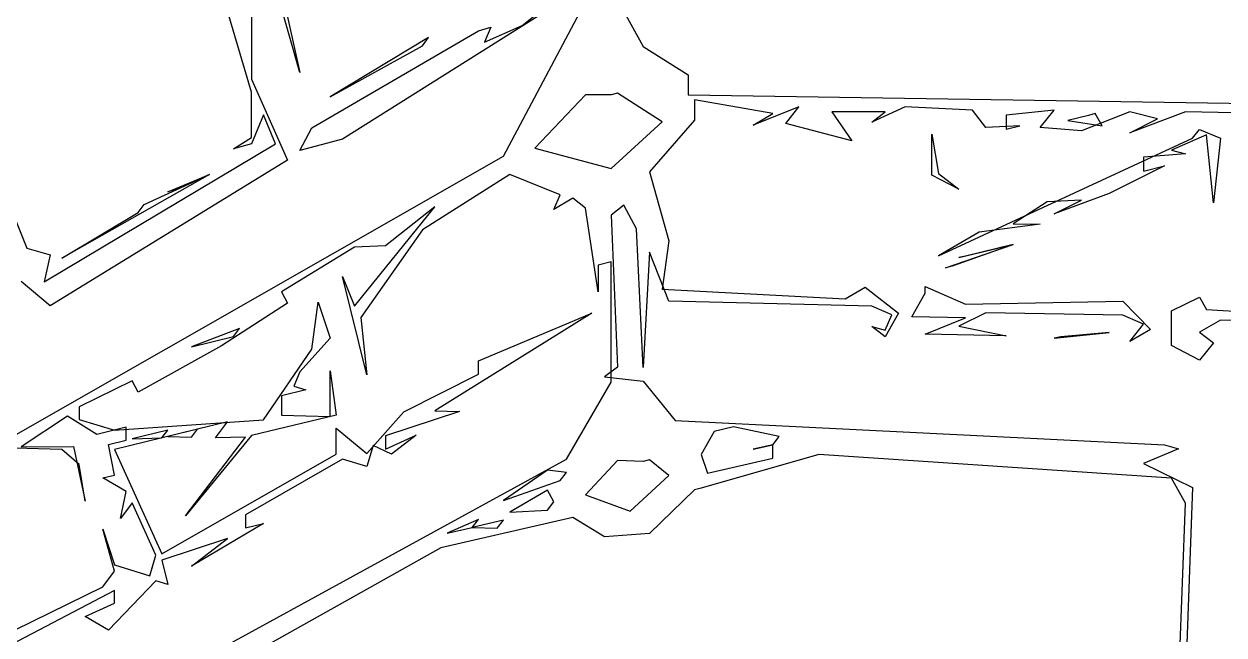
# Model space of a CAD drawing. Extents: x -13044 to 47959, y -15328 to 42462.
# Drawn here: x 4533 to 15031, y 15629 to 20973 of the extents above; entities that cross this region are included whole.
import ezdxf

# ---------------------------------------------------------------- set-up
doc = ezdxf.new("R2010")
doc.units = 0

msp = doc.modelspace()

# ---------------------------------------------------------------- linework, layer by layer
for p, q in [((6470.167, 22687.2644), (6945.8493, 20549.5169)), ((6470.167, 22687.2644, 3338.5417), (6945.8493, 20549.5169, 3130.2083)), ((6945.8493, 20549.5169), (6365.039, 22599.9425)), ((6945.8493, 20549.5169, 3130.2083), (6365.039, 22599.9425, 3333.3333)), ((6522.8097, 20378.3108), (6260.1202, 21268.6936)), ((6522.8097, 20378.3108, 3125), (6260.1202, 21268.6936, 3213.5417)), ((9390.0661, 21269.3868), (7318.7995, 19965.0515)), ((9390.0661, 21269.3868, 3135.4167), (7318.7995, 19965.0515, 3067.7083)), ((8892.2473, 20960.4723), (9223.6171, 21224.2404)), ((8892.2473, 20960.4723, 3119.7917), (9223.6171, 21224.2404, 3135.4167)), ((8727.3217, 19816.3851), (9445.6628, 21167.9457)), ((8727.3217, 19816.3851, 3020.8333), (9445.6628, 21167.9457, 3125)), ((3753.288, 21010.202), (4558.6218, 19013.1206)), ((3753.288, 21010.202, 3255.2083), (4558.6218, 19013.1206, 3046.875)), ((6522.8097, 21058.6038), (6522.8097, 20491.6929)), ((6522.8097, 21058.6038, 3187.5), (6522.8097, 20491.6929, 3135.4167)), ((9780.444, 21083.0694), (9948.6104, 20777.0475)), ((9780.444, 21083.0694, 3109.375), (9948.6104, 20777.0475, 3078.125)), ((7052.1394, 20065.5116), (8508.2033, 20914.6826)), ((7052.1394, 20065.5116, 3083.3333), (8508.2033, 20914.6826, 3125)), ((8508.2033, 20914.6826), (8617.651, 20944.2509)), ((8508.2033, 20914.6826, 3125), (8617.651, 20944.2509, 3125)), ((8562.8993, 20813.8864), (8892.2473, 20960.4723)), ((8562.8993, 20813.8864, 3114.5833), (8892.2473, 20960.4723, 3119.7917)), ((8617.651, 20944.2509), (8562.8993, 20813.8864)), ((8617.651, 20944.2509, 3125), (8562.8993, 20813.8864, 3114.5833)), ((8072.6281, 20854.5313), (7211.9748, 20336.2505)), ((8072.6281, 20854.5313, 3130.2083), (7211.9748, 20336.2505, 3104.1667)), ((8018.429, 20782.3657), (8072.6281, 20854.5313)), ((8018.429, 20782.3657, 3125), (8072.6281, 20854.5313, 3130.2083)), ((7211.9748, 20336.2505), (8018.429, 20782.3657)), ((7211.9748, 20336.2505, 3104.1667), (8018.429, 20782.3657, 3125)), ((9948.6104, 20777.0475), (10343.027, 20529.2435)), ((9948.6104, 20777.0475, 3078.125), (10343.027, 20529.2435, 3046.875)), ((6522.8097, 20491.6929), (6839.7719, 19781.6058)), ((6522.8097, 20491.6929, 3135.4167), (6839.7719, 19781.6058, 3062.5)), ((10343.027, 20529.2435), (10343.027, 20353.0169)), ((10343.027, 20529.2435, 3046.875), (10343.027, 20353.0169, 3031.25)), ((6522.8097, 19981.4732), (6522.8097, 20378.3108)), ((6522.8097, 19981.4732, 3088.5417), (6522.8097, 20378.3108, 3125)), ((9724.5037, 20367.1253), (9668.621, 20352.4782)), ((9724.5037, 20367.1253, 3046.875), (9668.621, 20352.4782, 3046.875)), ((10117.2973, 20118.3525), (9724.5037, 20367.1253)), ((10117.2973, 20118.3525, 3015.625), (9724.5037, 20367.1253, 3046.875)), ((9445.6628, 20352.3001), (9002.4783, 19887.7664)), ((9445.6628, 20352.3001, 3052.0833), (9002.4783, 19887.7664, 3020.8333)), ((9668.621, 20352.4782), (9445.6628, 20352.3001)), ((9668.621, 20352.4782, 3046.875), (9445.6628, 20352.3001, 3052.0833)), ((10343.027, 20353.0169), (21634.7886, 20183.8235)), ((10343.027, 20353.0169, 3031.25), (21634.7886, 20183.8235, 2781.25)), ((11083.138, 20190.9743), (10399.6053, 20308.9827)), ((10399.6053, 20308.9827), (10399.6053, 20132.6649)), ((11083.138, 20190.9743, 3000), (10399.6053, 20308.9827, 3026.0417)), ((10399.6053, 20308.9827, 3026.0417), (10399.6053, 20132.6649, 3010.4167)), ((6628.2528, 20179.8064), (6522.8097, 19924.7821)), ((6628.2528, 20179.8064, 3104.1667), (6522.8097, 19924.7821, 3083.3333)), ((6733.9066, 19924.1007), (6628.2528, 20179.8064)), ((6733.9066, 19924.1007, 3078.125), (6628.2528, 20179.8064, 3104.1667)), ((11312.8832, 20250.0815), (10911.4558, 20087.7576)), ((11312.8832, 20250.0815, 3000), (10911.4558, 20087.7576, 2994.7917)), ((10911.4558, 20087.7576), (11083.138, 20190.9743)), ((10911.4558, 20087.7576, 2994.7917), (11083.138, 20190.9743, 3000)), ((11197.8909, 20102.0947), (11312.8832, 20250.0815)), ((11197.8909, 20102.0947, 2989.5833), (11312.8832, 20250.0815, 3000)), ((12066.2192, 20205.2249), (11601.4159, 20205.4775)), ((11601.4159, 20205.4775), (11775.2608, 19952.4604)), ((12066.2192, 20205.2249, 2979.1667), (11601.4159, 20205.4775, 2989.5833)), ((11601.4159, 20205.4775, 2989.5833), (11775.2608, 19952.4604, 2963.5417)), ((12241.5286, 20249.9508), (11949.6527, 20115.881)), ((12241.5286, 20249.9508, 2979.1667), (11949.6527, 20115.881, 2973.9583)), ((11949.6527, 20115.881), (12066.2192, 20205.2249)), ((11949.6527, 20115.881, 2973.9583), (12066.2192, 20205.2249, 2979.1667)), ((12829.9091, 20219.8292), (12241.5286, 20249.9508)), ((12829.9091, 20219.8292, 2963.5417), (12241.5286, 20249.9508, 2979.1667)), ((12948.3324, 20069.4282), (12829.9091, 20219.8292)), ((12948.3324, 20069.4282, 2947.9167), (12829.9091, 20219.8292, 2963.5417)), ((13544.2291, 20219.5369), (13126.4382, 20174.5304)), ((13544.2291, 20219.5369, 2947.9167), (13126.4382, 20174.5304, 2953.125)), ((13126.4382, 20174.5304), (13126.4382, 20054.0571)), ((13126.4382, 20174.5304, 2953.125), (13126.4382, 20054.0571, 2942.7083)), ((13424.5431, 20068.5941), (13544.2291, 20219.5369)), ((13424.5431, 20068.5941, 2937.5), (13544.2291, 20219.5369, 2947.9167)), ((13844.5614, 20173.9473), (13664.1701, 20128.6997)), ((13844.5614, 20173.9473, 2937.5), (13664.1701, 20128.6997, 2937.5)), ((14207.0816, 20204.0614), (13784.3669, 20037.6689)), ((14207.0816, 20204.0614, 2932.2917), (13784.3669, 20037.6689, 2927.0833)), ((13904.8203, 20189.062), (13844.5614, 20173.9473)), ((13904.8203, 20189.062, 2937.5), (13844.5614, 20173.9473, 2937.5)), ((13965.1434, 20082.819), (13904.8203, 20189.062)), ((13965.1434, 20082.819, 2927.0833), (13904.8203, 20189.062, 2937.5)), ((14450.0578, 20142.982), (14207.0816, 20204.0614)), ((14450.0578, 20142.982, 2921.875), (14207.0816, 20204.0614, 2932.2917)), ((14694.0787, 20203.7967), (14207.0816, 20021.6108)), ((14694.0787, 20203.7967, 2921.875), (14207.0816, 20021.6108, 2916.6667)), ((15618.5766, 20187.9006), (14694.0787, 20203.7967)), ((15618.5766, 20187.9006, 2901.0417), (14694.0787, 20203.7967, 2921.875)), ((6945.8493, 19866.4983), (7052.1394, 20065.5116)), ((6945.8493, 19866.4983, 3067.7083), (7052.1394, 20065.5116, 3083.3333)), ((9668.621, 19710.297), (10117.2973, 20118.3525)), ((9668.621, 19710.297, 2989.5833), (10117.2973, 20118.3525, 3015.625)), ((10399.6053, 20132.6649), (10004.7815, 19679.2998)), ((10399.6053, 20132.6649, 3010.4167), (10004.7815, 19679.2998, 2979.1667)), ((11775.2608, 19952.4604), (11197.8909, 20102.0947)), ((11775.2608, 19952.4604, 2963.5417), (11197.8909, 20102.0947, 2989.5833)), ((13245.4903, 20083.9828), (12948.3324, 20069.4282)), ((13245.4903, 20083.9828, 2942.7083), (12948.3324, 20069.4282, 2947.9167)), ((13126.4382, 20054.0571), (13245.4903, 20083.9828)), ((13126.4382, 20054.0571, 2942.7083), (13245.4903, 20083.9828, 2942.7083)), ((13784.3669, 20037.6689), (13424.5431, 20068.5941)), ((13784.3669, 20037.6689, 2927.0833), (13424.5431, 20068.5941, 2937.5)), ((13664.1701, 20128.6997), (13965.1434, 20082.819)), ((13664.1701, 20128.6997, 2937.5), (13965.1434, 20082.819, 2927.0833)), ((14207.0816, 20021.6108), (14450.0578, 20142.982)), ((14207.0816, 20021.6108, 2916.6667), (14450.0578, 20142.982, 2921.875)), ((6365.039, 19882.8366), (6522.8097, 19981.4732)), ((6365.039, 19882.8366, 3083.3333), (6522.8097, 19981.4732, 3088.5417)), ((7318.7995, 19965.0515), (6945.8493, 19866.4983)), ((7318.7995, 19965.0515, 3067.7083), (6945.8493, 19866.4983, 3067.7083)), ((12476.1367, 20010.3677), (12534.9433, 19665.6985)), ((12476.1367, 19950.4802), (12476.1367, 20010.3677)), ((12476.1367, 20010.3677, 2953.125), (12534.9433, 19665.6985, 2921.875)), ((12476.1367, 19950.4802, 2947.9167), (12476.1367, 20010.3677, 2953.125)), ((12476.1367, 19651.0427), (12476.1367, 19950.4802)), ((12476.1367, 19651.0427, 2921.875), (12476.1367, 19950.4802, 2947.9167)), ((12534.9433, 18946.6696), (14755.2479, 19974.5966)), ((12534.9433, 18946.6696, 2859.375), (14755.2479, 19974.5966, 2901.0417)), ((14877.7839, 20004.8717), (14571.9372, 19868.2929)), ((14877.7839, 20004.8717, 2901.0417), (14571.9372, 19868.2929, 2895.8333)), ((14755.2479, 19974.5966), (14816.4829, 20050.8701)), ((14755.2479, 19974.5966, 2901.0417), (14816.4829, 20050.8701, 2906.25)), ((14816.4829, 20050.8701), (15000.584, 19973.9693)), ((14816.4829, 20050.8701, 2906.25), (15000.584, 19973.9693, 2895.8333)), ((14939.1509, 19407.9345), (14877.7839, 20004.8717)), ((14939.1509, 19407.9345, 2848.9583), (14877.7839, 20004.8717, 2901.0417)), ((15000.584, 19973.9693), (14939.1509, 19407.9345)), ((15000.584, 19973.9693, 2895.8333), (14939.1509, 19407.9345, 2848.9583)), ((4711.0284, 18718.7573), (6733.9066, 19924.1007)), ((4711.0284, 18718.7573, 3015.625), (6733.9066, 19924.1007, 3078.125)), ((6522.8097, 19924.7821), (6365.039, 19882.8366)), ((6522.8097, 19924.7821, 3083.3333), (6365.039, 19882.8366, 3083.3333)), ((9002.4783, 19887.7664), (9668.621, 19710.297)), ((9002.4783, 19887.7664, 3020.8333), (9668.621, 19710.297, 2989.5833)), ((14571.9372, 19868.2929), (14694.0787, 19837.3267)), ((14571.9372, 19868.2929, 2895.8333), (14694.0787, 19837.3267, 2890.625)), ((325.6043, 15021.9835), (8727.3217, 19816.3851)), ((325.6043, 15021.9835, 2765.625), (8727.3217, 19816.3851, 3020.8333)), ((6839.7719, 19781.6058), (4761.9303, 18508.9523)), ((6839.7719, 19781.6058, 3062.5), (4761.9303, 18508.9523, 2994.7917)), ((14694.0787, 19837.3267), (14328.4396, 19808.2623)), ((14694.0787, 19837.3267, 2890.625), (14328.4396, 19808.2623, 2895.8333)), ((14328.4396, 19808.2623), (14328.4396, 19686.4982)), ((14328.4396, 19808.2623, 2895.8333), (14328.4396, 19686.4982, 2885.4167)), ((6155.41, 19657.6224), (4863.884, 18925.7302)), ((6155.41, 19657.6224, 3067.7083), (4863.884, 18925.7302, 3031.25)), ((5583.2054, 19394.0425), (6155.41, 19657.6224)), ((5583.2054, 19394.0425, 3057.2917), (6155.41, 19657.6224, 3067.7083)), ((5790.5583, 19504.9114), (6155.41, 19657.6224)), ((5790.5583, 19504.9114, 3062.5), (6155.41, 19657.6224, 3067.7083)), ((6155.41, 19657.6224), (5842.525, 19518.6158)), ((6155.41, 19657.6224, 3067.7083), (5842.525, 19518.6158, 3062.5)), ((8782.2409, 19656.9197), (8018.429, 19172.5309)), ((8782.2409, 19656.9197, 3005.2083), (8018.429, 19172.5309, 2979.1667)), ((9223.6171, 19480.005), (8782.2409, 19656.9197)), ((9223.6171, 19480.005, 2979.1667), (8782.2409, 19656.9197, 3005.2083)), ((10004.7815, 19679.2998), (10173.6424, 19077.2166)), ((10004.7815, 19679.2998, 2979.1667), (10173.6424, 19077.2166, 2921.875)), ((12711.7358, 19529.7166), (12476.1367, 19651.0427)), ((12711.7358, 19529.7166, 2906.25), (12476.1367, 19651.0427, 2921.875)), ((12534.9433, 19665.6985), (12711.7358, 19529.7166)), ((12534.9433, 19665.6985, 2921.875), (12711.7358, 19529.7166, 2906.25)), ((14510.9648, 19731.301), (14025.531, 19490.7072)), ((14510.9648, 19731.301, 2885.4167), (14025.531, 19490.7072, 2875)), ((14328.4396, 19686.4982), (14510.9648, 19731.301)), ((14328.4396, 19686.4982, 2885.4167), (14510.9648, 19731.301, 2885.4167)), ((5842.525, 19518.6158), (5790.5583, 19504.9114)), ((5842.525, 19518.6158, 3062.5), (5790.5583, 19504.9114, 3062.5)), ((9168.2476, 19349.6559), (9223.6171, 19480.005)), ((9168.2476, 19349.6559, 2968.75), (9223.6171, 19480.005, 2979.1667)), ((9334.5263, 19450.1), (9168.2476, 19349.6559)), ((9334.5263, 19450.1, 2973.9583), (9168.2476, 19349.6559, 2968.75)), ((9445.6628, 19361.8732), (9334.5263, 19450.1)), ((9445.6628, 19361.8732, 2963.5417), (9334.5263, 19450.1, 2973.9583)), ((13784.3669, 19431.7698), (13484.3543, 19418.8794)), ((13784.3669, 19431.7698, 2875), (13484.3543, 19418.8794, 2880.2083)), ((14025.531, 19490.7072), (13544.2291, 19312.6223)), ((14025.531, 19490.7072, 2875), (13544.2291, 19312.6223, 2869.7917)), ((13544.2291, 19312.6223), (13784.3669, 19431.7698)), ((13544.2291, 19312.6223, 2869.7917), (13784.3669, 19431.7698, 2875)), ((4863.884, 18925.7302), (5531.4953, 19324.2746)), ((4863.884, 18925.7302, 3031.25), (5531.4953, 19324.2746, 3052.0833)), ((5531.4953, 19324.2746), (5583.2054, 19394.0425)), ((5531.4953, 19324.2746, 3052.0833), (5583.2054, 19394.0425, 3057.2917)), ((7425.8392, 18506.7628), (8126.882, 19372.857)), ((7425.8392, 18506.7628, 2932.2917), (8126.882, 19372.857, 2994.7917)), ((8126.882, 19372.857), (7694.3831, 19032.5384)), ((8126.882, 19372.857, 2994.7917), (7694.3831, 19032.5384, 2973.9583)), ((9557.0275, 18631.9433), (9445.6628, 19361.8732)), ((9557.0275, 18631.9433, 2895.8333), (9445.6628, 19361.8732, 2963.5417)), ((9780.444, 19388.305), (9668.621, 19301.6362)), ((9780.444, 19388.305, 2958.3333), (9668.621, 19301.6362, 2953.125)), ((9892.4972, 19182.6508), (9780.444, 19388.305)), ((9892.4972, 19182.6508, 2937.5), (9780.444, 19388.305, 2958.3333)), ((13484.3543, 19418.8794), (13185.9327, 19225.2516)), ((13484.3543, 19418.8794, 2880.2083), (13185.9327, 19225.2516, 2869.7917)), ((9668.621, 19301.6362), (9724.5037, 17972.3106)), ((9668.621, 19301.6362, 2953.125), (9724.5037, 17972.3106, 2833.3333)), ((13424.5431, 19223.0401), (12889.0894, 19152.8663)), ((13424.5431, 19223.0401, 2864.5833), (12889.0894, 19152.8663, 2869.7917)), ((13185.9327, 19225.2516), (13424.5431, 19223.0401)), ((13185.9327, 19225.2516, 2869.7917), (13424.5431, 19223.0401, 2864.5833)), ((8018.429, 19172.5309), (7479.4398, 18405.7693)), ((8018.429, 19172.5309, 2979.1667), (7479.4398, 18405.7693, 2921.875)), ((9948.6104, 17967.5864), (9892.4972, 19182.6508)), ((9948.6104, 17967.5864, 2828.125), (9892.4972, 19182.6508, 2937.5)), ((12889.0894, 19152.8663), (12534.9433, 18946.6696)), ((12889.0894, 19152.8663, 2869.7917), (12534.9433, 18946.6696, 2859.375)), ((4558.6218, 19013.1206), (4761.9303, 18954.9175)), ((4558.6218, 19013.1206, 3046.875), (4761.9303, 18954.9175, 3036.4583)), ((7425.8392, 19021.3462), (6786.8128, 18630.983)), ((7425.8392, 19021.3462, 2979.1667), (6786.8128, 18630.983, 2958.3333)), ((7694.3831, 19032.5384), (7425.8392, 19021.3462)), ((7694.3831, 19032.5384, 2973.9583), (7425.8392, 19021.3462, 2979.1667)), ((10173.6424, 19077.2166), (10117.2973, 18652.8273)), ((10173.6424, 19077.2166, 2921.875), (10117.2973, 18652.8273, 2885.4167)), ((12593.812, 18841.0601), (13185.9327, 19044.4458)), ((12593.812, 18841.0601, 2848.9583), (13185.9327, 19044.4458, 2854.1667)), ((13185.9327, 19044.4458), (12652.7428, 18855.3038)), ((13185.9327, 19044.4458, 2854.1667), (12652.7428, 18855.3038, 2848.9583)), ((12711.7358, 18929.5766), (13185.9327, 19044.4458)), ((12711.7358, 18929.5766, 2854.1667), (13185.9327, 19044.4458, 2854.1667)), ((13185.9327, 19044.4458), (12770.7912, 18943.8822)), ((13185.9327, 19044.4458, 2854.1667), (12770.7912, 18943.8822, 2854.1667)), ((4761.9303, 18954.9175), (4711.0284, 18718.7573)), ((4761.9303, 18954.9175, 3036.4583), (4711.0284, 18718.7573, 3015.625)), ((10004.7815, 18976.5726), (9948.6104, 17967.5864)), ((10004.7815, 18976.5726, 2916.6667), (9948.6104, 17967.5864, 2828.125)), ((10173.6424, 18549.3553), (10004.7815, 18976.5726)), ((10173.6424, 18549.3553, 2875), (10004.7815, 18976.5726, 2916.6667)), ((12770.7912, 18943.8822), (12711.7358, 18929.5766)), ((12770.7912, 18943.8822, 2854.1667), (12711.7358, 18929.5766, 2854.1667)), ((9668.621, 18892.9754), (9557.0275, 18865.2241)), ((9668.621, 18892.9754, 2916.6667), (9557.0275, 18865.2241, 2916.6667)), ((9557.0275, 18865.2241), (9557.0275, 18631.9433)), ((9557.0275, 18865.2241, 2916.6667), (9557.0275, 18631.9433, 2895.8333)), ((9668.621, 17842.1334), (9668.621, 18892.9754)), ((9668.621, 17842.1334, 2822.9167), (9668.621, 18892.9754, 2916.6667)), ((12652.7428, 18855.3038), (12593.812, 18841.0601)), ((12652.7428, 18855.3038, 2848.9583), (12593.812, 18841.0601, 2848.9583)), ((4761.9303, 18508.9523), (4507.919, 18721.7848)), ((4761.9303, 18508.9523, 2994.7917), (4507.919, 18721.7848, 3020.8333)), ((7533.0945, 17904.0394), (7318.7995, 18765.5638)), ((7318.7995, 18765.5638), (7425.8392, 18506.7628)), ((7533.0945, 17904.0394, 2875), (7318.7995, 18765.5638, 2958.3333)), ((7318.7995, 18765.5638, 2958.3333), (7425.8392, 18506.7628, 2932.2917)), ((6786.8128, 18630.983), (6839.7719, 18530.658)), ((6786.8128, 18630.983, 2958.3333), (6839.7719, 18530.658, 2947.9167)), ((10117.2973, 18652.8273), (11717.2519, 18569.7133)), ((10117.2973, 18652.8273, 2885.4167), (11717.2519, 18569.7133, 2843.75)), ((11717.2519, 18569.7133), (11891.4611, 18671.3001)), ((11717.2519, 18569.7133, 2843.75), (11891.4611, 18671.3001, 2848.9583)), ((11891.4611, 18671.3001), (12183.0307, 18443.1226)), ((11891.4611, 18671.3001, 2848.9583), (12183.0307, 18443.1226, 2822.9167)), ((12300.088, 18411.3084), (12417.392, 18618.8511)), ((12300.088, 18411.3084, 2817.7083), (12417.392, 18618.8511, 2833.3333)), ((12417.392, 18678.707), (12770.7912, 18523.5622)), ((12417.392, 18618.8511), (12417.392, 18678.707)), ((12417.392, 18678.707, 2838.5417), (12770.7912, 18523.5622, 2817.7083)), ((12417.392, 18618.8511, 2833.3333), (12417.392, 18678.707, 2838.5417)), ((14571.9372, 18464.9993), (14816.4829, 18583.4125)), ((14571.9372, 18464.9993, 2776.0417), (14816.4829, 18583.4125, 2781.25)), ((14816.4829, 18583.4125), (14877.7839, 18475.4473)), ((14816.4829, 18583.4125, 2781.25), (14877.7839, 18475.4473, 2770.8333)), ((6839.7719, 18530.658), (6260.1202, 18158.4413)), ((6839.7719, 18530.658, 2947.9167), (6260.1202, 18158.4413, 2927.0833)), ((7052.1394, 18128.3519), (7105.3644, 18540.5579)), ((7052.1394, 18128.3519, 2906.25), (7105.3644, 18540.5579, 2942.7083)), ((7105.3644, 18540.5579), (7211.9748, 18224.9896)), ((7105.3644, 18540.5579, 2942.7083), (7211.9748, 18224.9896, 2911.4583)), ((11949.6527, 18506.5507), (10173.6424, 18549.3553)), ((11949.6527, 18506.5507, 2833.3333), (10173.6424, 18549.3553, 2875)), ((12124.5943, 18429.1552), (11949.6527, 18506.5507)), ((12124.5943, 18429.1552, 2822.9167), (11949.6527, 18506.5507, 2833.3333)), ((12770.7912, 18523.5622), (14146.5, 18547.721)), ((12770.7912, 18523.5622, 2817.7083), (14146.5, 18547.721, 2791.6667)), ((14146.5, 18547.721), (14389.2161, 18300.3793)), ((14146.5, 18547.721, 2791.6667), (14389.2161, 18300.3793, 2765.625)), ((7479.4398, 18405.7693), (7533.0945, 17904.0394)), ((7479.4398, 18405.7693, 2921.875), (7533.0945, 17904.0394, 2875)), ((9501.3166, 18443.3378), (8126.882, 17588.7347)), ((9501.3166, 18443.3378, 2880.2083), (8126.882, 17588.7347, 2833.3333)), ((8508.2033, 18026.8293), (9501.3166, 18443.3378)), ((8508.2033, 18026.8293, 2864.5833), (9501.3166, 18443.3378, 2880.2083)), ((12183.0307, 18443.1226), (12066.2192, 18236.2003)), ((12183.0307, 18443.1226, 2822.9167), (12066.2192, 18236.2003, 2807.2917)), ((12066.2192, 18295.8677), (12124.5943, 18429.1552)), ((12066.2192, 18295.8677, 2812.5), (12124.5943, 18429.1552, 2822.9167)), ((12770.7912, 18403.4708), (12300.088, 18411.3084)), ((12770.7912, 18403.4708, 2807.2917), (12300.088, 18411.3084, 2817.7083)), ((12417.392, 18259.7153), (12770.7912, 18403.4708)), ((12417.392, 18259.7153, 2802.0833), (12770.7912, 18403.4708, 2807.2917)), ((12948.3324, 18445.6204), (12711.7358, 18329.4366)), ((12948.3324, 18445.6204, 2807.2917), (12711.7358, 18329.4366, 2802.0833)), ((14146.5, 18426.1523), (12948.3324, 18445.6204)), ((14146.5, 18426.1523, 2781.25), (12948.3324, 18445.6204, 2807.2917)), ((14328.4396, 18347.0936), (14146.5, 18426.1523)), ((14328.4396, 18347.0936, 2770.8333), (14146.5, 18426.1523, 2781.25)), ((14571.9372, 18159.9355), (14571.9372, 18464.9993)), ((14571.9372, 18159.9355, 2750), (14571.9372, 18464.9993, 2776.0417)), ((15000.584, 18381.6536), (14816.4829, 18277.6922)), ((15000.584, 18381.6536, 2760.4167), (14816.4829, 18277.6922, 2755.2083)), ((14877.7839, 18475.4473), (16558.2242, 18371.4464)), ((14877.7839, 18475.4473, 2770.8333), (16558.2242, 18371.4464, 2729.1667)), ((16306.1493, 18375.576), (15000.584, 18381.6536)), ((16306.1493, 18375.576, 2734.375), (15000.584, 18381.6536, 2760.4167)), ((6417.5768, 18311.0362), (5998.7346, 18149.5683)), ((6417.5768, 18311.0362, 2937.5), (5998.7346, 18149.5683, 2932.2917)), ((6365.039, 18241.2518), (6417.5768, 18311.0362)), ((6365.039, 18241.2518, 2932.2917), (6417.5768, 18311.0362, 2937.5)), ((12066.2192, 18236.2003), (11949.6527, 18327.7362)), ((11949.6527, 18327.7362), (12066.2192, 18295.8677)), ((12066.2192, 18236.2003, 2807.2917), (11949.6527, 18327.7362, 2817.7083)), ((11949.6527, 18327.7362, 2817.7083), (12066.2192, 18295.8677, 2812.5)), ((12711.7358, 18329.4366), (13126.4382, 18246.9573)), ((12711.7358, 18329.4366, 2802.0833), (13126.4382, 18246.9573, 2786.4583)), ((13544.2291, 18224.3247), (14025.531, 18276.3194)), ((13544.2291, 18224.3247, 2776.0417), (14025.531, 18276.3194, 2770.8333)), ((14025.531, 18276.3194), (13604.1677, 18238.3615)), ((14025.531, 18276.3194, 2770.8333), (13604.1677, 18238.3615, 2776.0417)), ((14207.0816, 18197.1047), (14328.4396, 18347.0936)), ((14207.0816, 18197.1047, 2760.4167), (14328.4396, 18347.0936, 2770.8333)), ((14389.2161, 18300.3793), (14207.0816, 18197.1047)), ((14389.2161, 18300.3793, 2765.625), (14207.0816, 18197.1047, 2760.4167)), ((14816.4829, 18277.6922), (14939.1509, 18183.736)), ((14816.4829, 18277.6922, 2755.2083), (14939.1509, 18183.736, 2744.7917)), ((5998.7346, 18149.5683), (6365.039, 18241.2518)), ((5998.7346, 18149.5683, 2932.2917), (6365.039, 18241.2518, 2932.2917)), ((7211.9748, 18224.9896), (6945.8493, 17931.2789)), ((7211.9748, 18224.9896, 2911.4583), (6945.8493, 17931.2789, 2890.625)), ((13126.4382, 18246.9573), (12417.392, 18259.7153)), ((13126.4382, 18246.9573, 2786.4583), (12417.392, 18259.7153, 2802.0833)), ((13604.1677, 18238.3615), (13544.2291, 18224.3247)), ((13604.1677, 18238.3615, 2776.0417), (13544.2291, 18224.3247, 2776.0417)), ((14939.1509, 18183.736), (14816.4829, 18033.1159)), ((14939.1509, 18183.736, 2744.7917), (14816.4829, 18033.1159, 2734.375)), ((6260.1202, 18158.4413), (5531.4953, 17751.8273)), ((6260.1202, 18158.4413, 2927.0833), (5531.4953, 17751.8273, 2906.25)), ((6628.2528, 17512.6646), (7052.1394, 18128.3519)), ((6628.2528, 17512.6646, 2859.375), (7052.1394, 18128.3519, 2906.25)), ((14816.4829, 18033.1159), (14571.9372, 18159.9355)), ((14816.4829, 18033.1159, 2734.375), (14571.9372, 18159.9355, 2750)), ((8508.2033, 17911.3151), (8508.2033, 18026.8293)), ((8508.2033, 17911.3151, 2854.1667), (8508.2033, 18026.8293, 2864.5833)), ((9724.5037, 17972.3106), (9612.7956, 17887.1403)), ((9724.5037, 17972.3106, 2833.3333), (9612.7956, 17887.1403, 2828.125)), ((5479.8362, 17851.2983), (5017.1906, 17624.4811)), ((5479.8362, 17851.2983, 2916.6667), (5017.1906, 17624.4811, 2906.25)), ((5531.4953, 17751.8273), (5479.8362, 17851.2983)), ((5531.4953, 17751.8273, 2906.25), (5479.8362, 17851.2983, 2916.6667)), ((6945.8493, 17931.2789), (6892.7841, 17804.4455)), ((6945.8493, 17931.2789, 2890.625), (6892.7841, 17804.4455, 2880.2083)), ((7211.9748, 17540.2563), (7211.9748, 17939.6841)), ((7211.9748, 17939.6841), (7265.3603, 17553.1598)), ((7211.9748, 17540.2563, 2848.9583), (7211.9748, 17939.6841, 2885.4167)), ((7211.9748, 17939.6841, 2885.4167), (7265.3603, 17553.1598, 2848.9583)), ((7856.1606, 17581.1437), (8508.2033, 17911.3151)), ((7856.1606, 17581.1437, 2838.5417), (8508.2033, 17911.3151, 2854.1667)), ((9612.7956, 17887.1403), (9948.6104, 17850.5255)), ((9612.7956, 17887.1403, 2828.125), (9948.6104, 17850.5255, 2817.7083)), ((9948.6104, 17850.5255), (10230.0456, 17506.8716)), ((9948.6104, 17850.5255, 2817.7083), (10230.0456, 17506.8716, 2781.25)), ((6998.9677, 17773.5057), (6786.8128, 17721.6577)), ((6998.9677, 17773.5057, 2875), (6786.8128, 17721.6577, 2875)), ((6892.7841, 17804.4455), (6998.9677, 17773.5057)), ((6892.7841, 17804.4455, 2880.2083), (6998.9677, 17773.5057, 2875)), ((9279.0433, 17167.308), (9668.621, 17842.1334)), ((9279.0433, 17167.308, 2770.8333), (9668.621, 17842.1334, 2822.9167)), ((6786.8128, 17721.6577), (6786.8128, 17551.1593)), ((6786.8128, 17721.6577, 2875), (6786.8128, 17551.1593, 2859.375)), ((4914.936, 17543.3341), (4507.919, 17275.944)), ((4914.936, 17543.3341, 2901.0417), (4507.919, 17275.944, 2885.4167)), ((5170.9502, 17382.727), (4914.936, 17543.3341)), ((5170.9502, 17382.727, 2880.2083), (4914.936, 17543.3341, 2901.0417)), ((5017.1906, 17624.4811), (5017.1906, 17512.7157)), ((5017.1906, 17624.4811, 2906.25), (5017.1906, 17512.7157, 2895.8333)), ((7265.3603, 17553.1598), (6522.8097, 17373.6834)), ((7265.3603, 17553.1598, 2848.9583), (6522.8097, 17373.6834, 2848.9583)), ((6786.8128, 17551.1593), (7211.9748, 17540.2563)), ((6786.8128, 17551.1593, 2859.375), (7211.9748, 17540.2563, 2848.9583)), ((7533.0945, 17217.2371), (7856.1606, 17581.1437)), ((7533.0945, 17217.2371, 2812.5), (7856.1606, 17581.1437, 2838.5417)), ((8344.4482, 17583.3015), (7694.3831, 17370.2551)), ((8344.4482, 17583.3015, 2828.125), (7694.3831, 17370.2551, 2822.9167)), ((8126.882, 17588.7347), (8344.4482, 17583.3015)), ((8126.882, 17588.7347, 2833.3333), (8344.4482, 17583.3015, 2828.125)), ((5017.1906, 17512.7157), (5325.1647, 17420.4978)), ((5017.1906, 17512.7157, 2895.8333), (5325.1647, 17420.4978, 2880.2083)), ((5428.2281, 17445.7405), (5170.9502, 17382.727)), ((5428.2281, 17445.7405, 2880.2083), (5170.9502, 17382.727, 2880.2083)), ((5325.1647, 17420.4978), (6628.2528, 17512.6646)), ((5325.1647, 17420.4978, 2880.2083), (6628.2528, 17512.6646, 2859.375)), ((6312.5535, 17492.5985), (5325.1647, 17252.3537)), ((6312.5535, 17492.5985, 2864.5833), (5325.1647, 17252.3537, 2864.5833)), ((5428.2281, 17333.5338), (5428.2281, 17445.7405)), ((5428.2281, 17333.5338, 2869.7917), (5428.2281, 17445.7405, 2880.2083)), ((6050.9079, 17428.9366), (5790.5583, 17365.5901)), ((6050.9079, 17428.9366, 2864.5833), (5790.5583, 17365.5901, 2864.5833)), ((5998.7346, 17359.8325), (6050.9079, 17428.9366)), ((5998.7346, 17359.8325, 2859.375), (6050.9079, 17428.9366, 2864.5833)), ((6207.7391, 17354.0519), (6312.5535, 17492.5985)), ((6207.7391, 17354.0519, 2854.1667), (6312.5535, 17492.5985, 2864.5833)), ((7265.3603, 17210.6211), (7265.3603, 17438.9802)), ((7265.3603, 17438.9802), (7533.0945, 17217.2371)), ((7265.3603, 17210.6211, 2817.7083), (7265.3603, 17438.9802, 2838.5417)), ((7265.3603, 17438.9802, 2838.5417), (7533.0945, 17217.2371, 2812.5)), ((10230.0456, 17506.8716), (14510.9648, 17292.0999)), ((10230.0456, 17506.8716, 2781.25), (14510.9648, 17292.0999, 2677.0833)), ((10740.3079, 17449.7752), (10569.6919, 17410.0026)), ((10740.3079, 17449.7752, 2765.625), (10569.6919, 17410.0026, 2765.625)), ((11140.4846, 17365.5501), (10740.3079, 17449.7752)), ((11140.4846, 17365.5501, 2750), (10740.3079, 17449.7752, 2765.625)), ((5273.7092, 17295.8543), (5428.2281, 17333.5338)), ((5273.7092, 17295.8543, 2869.7917), (5428.2281, 17333.5338, 2869.7917)), ((5790.5583, 17421.888), (5479.8362, 17346.1184)), ((5790.5583, 17421.888, 2869.7917), (5479.8362, 17346.1184, 2869.7917)), ((5479.8362, 17346.1184), (5738.6431, 17352.9585)), ((5479.8362, 17346.1184, 2869.7917), (5738.6431, 17352.9585, 2864.5833)), ((5738.6431, 17352.9585), (5790.5583, 17421.888)), ((5738.6431, 17352.9585, 2864.5833), (5790.5583, 17421.888, 2869.7917)), ((5790.5583, 17365.5901), (5998.7346, 17359.8325)), ((5790.5583, 17365.5901, 2864.5833), (5998.7346, 17359.8325, 2859.375)), ((6522.8097, 17373.6834), (5946.6131, 16670.598)), ((6522.8097, 17373.6834, 2848.9583), (5946.6131, 16670.598, 2796.875)), ((5946.6131, 16670.598), (6470.167, 17360.9595)), ((5946.6131, 16670.598, 2796.875), (6470.167, 17360.9595, 2848.9583)), ((6470.167, 17360.9595), (6207.7391, 17354.0519)), ((6470.167, 17360.9595, 2848.9583), (6207.7391, 17354.0519, 2854.1667)), ((7694.3831, 17255.6148), (7964.2849, 17377.3014)), ((7694.3831, 17255.6148, 2812.5), (7964.2849, 17377.3014, 2817.7083)), ((7694.3831, 17370.2551), (7694.3831, 17255.6148)), ((7694.3831, 17370.2551, 2822.9167), (7694.3831, 17255.6148, 2812.5)), ((7964.2849, 17377.3014), (7748.2545, 17211.0842)), ((7964.2849, 17377.3014, 2817.7083), (7748.2545, 17211.0842, 2807.2917)), ((10569.6919, 17410.0026), (10456.2422, 17207.1471)), ((10569.6919, 17410.0026, 2765.625), (10456.2422, 17207.1471, 2750)), ((11083.138, 17293.1347), (11140.4846, 17365.5501)), ((11083.138, 17293.1347, 2744.7917), (11140.4846, 17365.5501, 2750)), ((4863.884, 17251.7187), (4457.2658, 17263.5106)), ((4863.884, 17251.7187, 2875), (4457.2658, 17263.5106, 2885.4167)), ((4507.919, 17275.944), (4966.0382, 17276.6839)), ((4507.919, 17275.944, 2885.4167), (4966.0382, 17276.6839, 2875)), ((5017.1906, 17121.5368), (4863.884, 17251.7187)), ((5017.1906, 17121.5368, 2859.375), (4863.884, 17251.7187, 2875)), ((4966.0382, 17276.6839), (5068.3934, 16798.5065)), ((4966.0382, 17276.6839, 2875), (5068.3934, 16798.5065, 2828.125)), ((5325.1647, 17028.1615), (5273.7092, 17295.8543)), ((5325.1647, 17028.1615, 2843.75), (5273.7092, 17295.8543, 2869.7917)), ((5325.1647, 17252.3537), (5738.6431, 16340.0975)), ((5325.1647, 17252.3537, 2864.5833), (5738.6431, 16340.0975, 2770.8333)), ((7586.8032, 17287.2792), (7533.0945, 17102.7701)), ((7586.8032, 17287.2792, 2817.7083), (7533.0945, 17102.7701, 2802.0833)), ((7748.2545, 17211.0842), (7586.8032, 17287.2792)), ((7748.2545, 17211.0842, 2807.2917), (7586.8032, 17287.2792, 2817.7083)), ((11083.138, 17293.1347), (10911.4558, 17253.4822)), ((10911.4558, 17253.4822), (11083.138, 17293.1347)), ((11083.138, 17293.1347, 2744.7917), (10911.4558, 17253.4822, 2744.7917)), ((10911.4558, 17253.4822, 2744.7917), (11083.138, 17293.1347, 2744.7917)), ((11083.138, 17174.8555), (11083.138, 17293.1347)), ((11083.138, 17174.8555, 2734.375), (11083.138, 17293.1347, 2744.7917)), ((14632.9752, 17258.3828), (14328.4396, 17129.4531)), ((14632.9752, 17258.3828, 2671.875), (14328.4396, 17129.4531, 2666.6667)), ((14510.9648, 17292.0999), (14632.9752, 17258.3828)), ((14510.9648, 17292.0999, 2677.0833), (14632.9752, 17258.3828, 2671.875)), ((5068.3934, 16798.5065), (5017.1906, 17121.5368)), ((5068.3934, 16798.5065, 2828.125), (5017.1906, 17121.5368, 2859.375)), ((5170.9502, 14920.2559), (9279.0433, 17167.308)), ((5170.9502, 14920.2559, 2651.0417), (9279.0433, 17167.308, 2770.8333)), ((5738.6431, 16340.0975), (7265.3603, 17210.6211)), ((5738.6431, 16340.0975, 2770.8333), (7265.3603, 17210.6211, 2817.7083)), ((7318.7995, 17166.2469), (6470.167, 16681.0057)), ((7318.7995, 17166.2469, 2812.5), (6470.167, 16681.0057, 2786.4583)), ((7533.0945, 17102.7701), (7318.7995, 17166.2469)), ((7533.0945, 17102.7701, 2802.0833), (7318.7995, 17166.2469, 2812.5)), ((9724.5037, 17154.569), (9445.6628, 16856.676)), ((9724.5037, 17154.569, 2760.4167), (9445.6628, 16856.676, 2739.5833)), ((9948.6104, 17148.1602), (9724.5037, 17154.569)), ((9948.6104, 17148.1602, 2755.2083), (9724.5037, 17154.569, 2760.4167)), ((10004.7815, 17161.194), (9948.6104, 17148.1602)), ((10004.7815, 17161.194, 2755.2083), (9948.6104, 17148.1602, 2755.2083)), ((10173.6424, 17024.4224), (10004.7815, 17161.194)), ((10173.6424, 17024.4224, 2739.5833), (10004.7815, 17161.194, 2755.2083)), ((11485.822, 17208.073), (10456.2422, 16913.1322)), ((11485.822, 17208.073, 2729.1667), (10456.2422, 16913.1322, 2723.9583)), ((10456.2422, 17207.1471), (10512.9377, 17043.7719)), ((10456.2422, 17207.1471, 2750), (10512.9377, 17043.7719, 2734.375)), ((10512.9377, 17043.7719), (11083.138, 17174.8555)), ((10512.9377, 17043.7719, 2734.375), (11083.138, 17174.8555, 2734.375)), ((14571.9372, 17000.693), (11485.822, 17208.073)), ((14571.9372, 17000.693, 2651.0417), (11485.822, 17208.073, 2729.1667)), ((14328.4396, 17129.4531), (14755.2479, 16919.0372)), ((14328.4396, 17129.4531, 2666.6667), (14755.2479, 16919.0372, 2640.625)), ((5222.3043, 17003.3551), (5325.1647, 17028.1615)), ((5222.3043, 17003.3551, 2843.75), (5325.1647, 17028.1615, 2843.75)), ((9112.9347, 17070.4151), (8727.3217, 16806.9)), ((9112.9347, 17070.4151, 2765.625), (8727.3217, 16806.9, 2750)), ((9279.0433, 17050.9661), (9112.9347, 17070.4151)), ((9279.0433, 17050.9661, 2760.4167), (9112.9347, 17070.4151, 2765.625)), ((9223.6171, 16979.9341), (9279.0433, 17050.9661)), ((9223.6171, 16979.9341, 2755.2083), (9279.0433, 17050.9661, 2760.4167)), ((9836.4418, 16712.8413), (10173.6424, 17024.4224)), ((9836.4418, 16712.8413, 2718.75), (10173.6424, 17024.4224, 2739.5833)), ((5428.2281, 16884.7067), (5222.3043, 17003.3551)), ((5428.2281, 16884.7067, 2828.125), (5222.3043, 17003.3551, 2843.75)), ((8727.3217, 16806.9), (9223.6171, 16979.9341)), ((8727.3217, 16806.9, 2750), (9223.6171, 16979.9341, 2755.2083)), ((10456.2422, 16913.1322), (10399.6053, 16900.1727)), ((10456.2422, 16913.1322, 2723.9583), (10399.6053, 16900.1727, 2723.9583)), ((14694.0787, 16783.4095), (14571.9372, 17000.693)), ((14694.0787, 16783.4095, 2630.2083), (14571.9372, 17000.693, 2651.0417)), ((14755.2479, 16919.0372), (14694.0787, 15195.3725)), ((14755.2479, 16919.0372, 2640.625), (14694.0787, 15195.3725, 2494.7917)), ((5376.671, 16648.0531), (5428.2281, 16884.7067)), ((5376.671, 16648.0531, 2807.2917), (5428.2281, 16884.7067, 2828.125)), ((9112.9347, 16896.1699), (8782.2409, 16703.8054)), ((9112.9347, 16896.1699, 2750), (8782.2409, 16703.8054, 2739.5833)), ((9168.2476, 16792.752), (9112.9347, 16896.1699)), ((9168.2476, 16792.752, 2739.5833), (9112.9347, 16896.1699, 2750)), ((9445.6628, 16856.676), (9836.4418, 16712.8413)), ((9445.6628, 16856.676, 2739.5833), (9836.4418, 16712.8413, 2718.75)), ((10399.6053, 16900.1727), (10004.7815, 16517.0275)), ((10399.6053, 16900.1727, 2723.9583), (10004.7815, 16517.0275, 2697.9167)), ((5479.8362, 16784.8074), (5376.671, 16648.0531)), ((5479.8362, 16784.8074, 2817.7083), (5376.671, 16648.0531, 2807.2917)), ((5686.7792, 16327.9796), (5479.8362, 16784.8074)), ((5686.7792, 16327.9796, 2770.8333), (5479.8362, 16784.8074, 2817.7083)), ((8782.2409, 16703.8054), (9112.9347, 16721.9246)), ((8782.2409, 16703.8054, 2739.5833), (9112.9347, 16721.9246, 2734.375)), ((9112.9347, 16721.9246), (9168.2476, 16792.752)), ((9112.9347, 16721.9246, 2734.375), (9168.2476, 16792.752, 2739.5833)), ((14632.9752, 15182.8346), (14694.0787, 16783.4095)), ((14632.9752, 15182.8346, 2494.7917), (14694.0787, 16783.4095, 2630.2083)), ((6628.2528, 16604.7015), (5998.7346, 16231.6385)), ((6628.2528, 16604.7015, 2776.0417), (5998.7346, 16231.6385, 2755.2083)), ((6470.167, 16681.0057), (6470.167, 16567.68)), ((6470.167, 16681.0057, 2786.4583), (6470.167, 16567.68, 2776.0417)), ((6470.167, 16567.68), (6628.2528, 16604.7015)), ((6470.167, 16567.68, 2776.0417), (6628.2528, 16604.7015, 2776.0417)), ((9334.5263, 16656.4649), (8181.1908, 16392.5626)), ((9334.5263, 16656.4649, 2723.9583), (8181.1908, 16392.5626, 2723.9583)), ((8508.2033, 16640.6597), (8235.5548, 16520.2233)), ((8508.2033, 16640.6597, 2739.5833), (8235.5548, 16520.2233, 2734.375)), ((8453.5628, 16570.3413), (8508.2033, 16640.6597)), ((8453.5628, 16570.3413, 2734.375), (8508.2033, 16640.6597, 2739.5833)), ((8727.3217, 16633.2758), (8453.5628, 16570.3413)), ((8727.3217, 16633.2758, 2734.375), (8453.5628, 16570.3413, 2734.375)), ((8672.4585, 16562.818), (8727.3217, 16633.2758)), ((8672.4585, 16562.818, 2729.1667), (8727.3217, 16633.2758, 2734.375)), ((9612.7956, 16486.737), (9334.5263, 16656.4649)), ((9612.7956, 16486.737, 2703.125), (9334.5263, 16656.4649, 2723.9583)), ((5325.1647, 16187.4407), (5222.3043, 16555.4125)), ((5222.3043, 16555.4125), (5325.1647, 16243.4887)), ((5325.1647, 16187.4407, 2765.625), (5222.3043, 16555.4125, 2802.0833)), ((5222.3043, 16555.4125, 2802.0833), (5325.1647, 16243.4887, 2770.8333)), ((8235.5548, 16520.2233), (8453.5628, 16570.3413)), ((8235.5548, 16520.2233, 2734.375), (8453.5628, 16570.3413, 2734.375)), ((8453.5628, 16570.3413), (8672.4585, 16562.818)), ((8453.5628, 16570.3413, 2734.375), (8672.4585, 16562.818, 2729.1667)), ((10004.7815, 16517.0275), (9612.7956, 16486.737)), ((10004.7815, 16517.0275, 2697.9167), (9612.7956, 16486.737, 2703.125)), ((8181.1908, 16392.5626), (5634.9667, 14966.7283)), ((8181.1908, 16392.5626, 2723.9583), (5634.9667, 14966.7283, 2645.8333)), ((6312.5535, 16474.191), (5738.6431, 16283.8274)), ((6312.5535, 16474.191, 2770.8333), (5738.6431, 16283.8274, 2765.625)), ((5998.7346, 16231.6385), (6312.5535, 16474.191)), ((5998.7346, 16231.6385, 2755.2083), (6312.5535, 16474.191, 2770.8333)), ((5634.9667, 16147.2305), (5686.7792, 16327.9796)), ((5634.9667, 16147.2305, 2755.2083), (5686.7792, 16327.9796, 2770.8333)), ((5738.6431, 16283.8274), (5790.5583, 16070.7378)), ((5738.6431, 16283.8274, 2765.625), (5790.5583, 16070.7378, 2744.7917)), ((5222.3043, 16051.4771), (5325.1647, 16187.4407)), ((5222.3043, 16051.4771, 2755.2083), (5325.1647, 16187.4407, 2765.625)), ((5325.1647, 16243.4887), (5634.9667, 16147.2305)), ((5325.1647, 16243.4887, 2770.8333), (5634.9667, 16147.2305, 2755.2083)), ((5686.7792, 16103.0107), (5273.7092, 15671.262)), ((5686.7792, 16103.0107, 2750), (5273.7092, 15671.262, 2718.75)), ((5790.5583, 16070.7378), (5686.7792, 16103.0107)), ((5790.5583, 16070.7378, 2744.7917), (5686.7792, 16103.0107, 2750)), ((5325.1647, 16019.2965), (4003.6068, 15325.9849)), ((5325.1647, 16019.2965, 2750), (4003.6068, 15325.9849, 2713.5417)), ((4154.384, 15526.5816), (5222.3043, 16051.4771)), ((4154.384, 15526.5816, 2729.1667), (5222.3043, 16051.4771, 2755.2083)), ((5325.1647, 15907.2004), (5325.1647, 16019.2965)), ((5325.1647, 15907.2004, 2739.5833), (5325.1647, 16019.2965, 2750)), ((5068.3934, 15792.1231), (5325.1647, 15907.2004)), ((5068.3934, 15792.1231, 2734.375), (5325.1647, 15907.2004, 2739.5833)), ((5273.7092, 15671.262), (5068.3934, 15792.1231)), ((5273.7092, 15671.262, 2718.75), (5068.3934, 15792.1231, 2734.375))]:
    msp.add_line(p, q)

doc.saveas('drawing.dxf')
